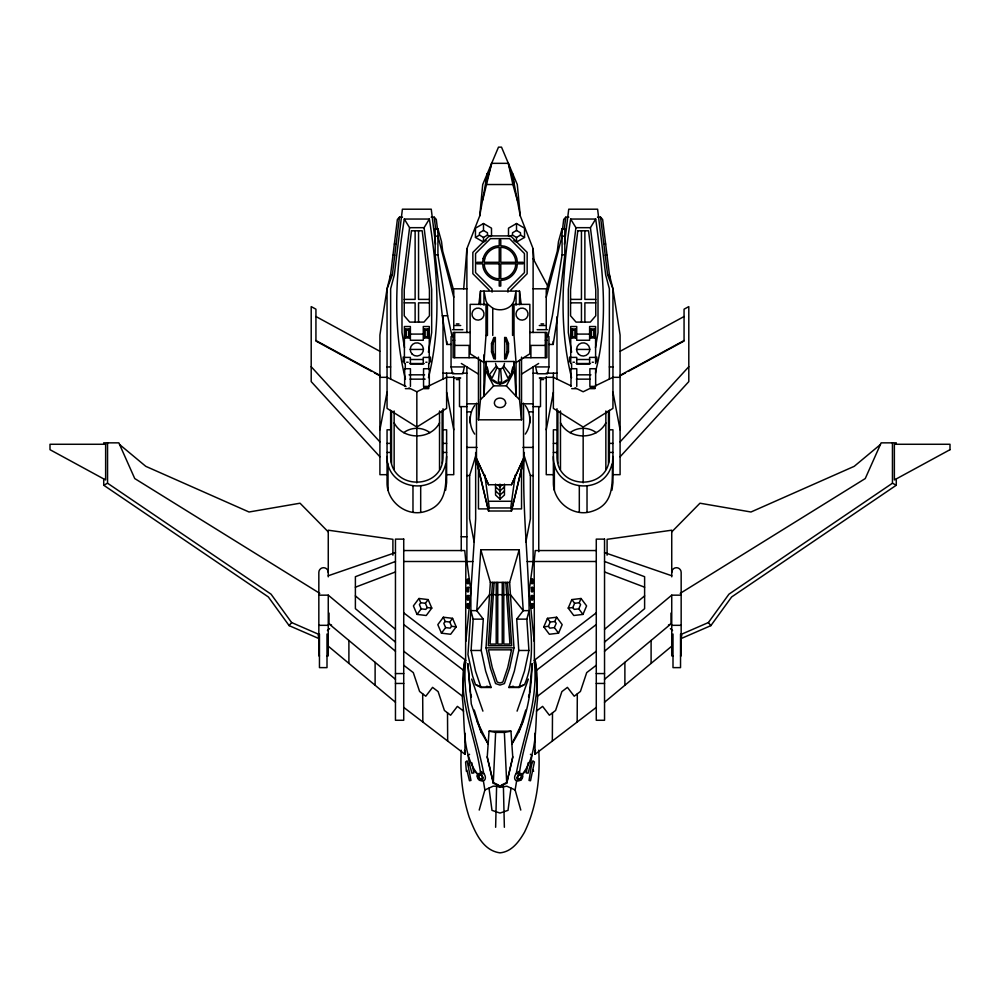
<?xml version="1.0" encoding="UTF-8"?>
<svg xmlns="http://www.w3.org/2000/svg" width="1000" height="1000" viewBox="0 0 1000 1000"><rect width="100%" height="100%" fill="white"/><g stroke="black" fill="none" stroke-linecap="round" stroke-linejoin="round"><path stroke-width="1.5" d="M500 381.712L500 384.038C489.588 382.788 486.125 370.425 485.988 361.488L514.012 361.488L516.038 396.225L519.513 399.525L521.538 419.8L478.462 419.8L478.462 357.125M596.275 707.4L534.987 754.325L535.087 733.188M552.337 741.05L552.487 712.85M577.163 722.038L577.312 693.838M495.637 827.275L496.6 786.2L493.125 786.2L484.875 789.975L479.212 810.062M518.525 780.537A4.775 3.312 -62 0 1 514.8 778.938A4.775 3.312 -62 0 1 516.275 773.475C523.138 736.6 538.413 701 534.4 662.75L535.337 661.338L537.638 697.962C534.637 723.112 538.775 753.875 521.987 774.75A4.775 3.312 -62 0 1 521.912 775.9M480.887 771.35L483.725 773.475C476.863 736.6 461.587 701 465.6 662.75L464.663 661.338C457.212 700.15 475.962 736.3 480.625 773.8L483.725 773.475A4.775 3.312 62 0 1 485.2 778.938A4.775 3.312 62 0 1 481.475 780.537M478.088 775.9A4.775 3.312 62 0 1 478.013 774.75C461.225 753.875 465.363 723.112 462.362 697.962L464.663 661.338M524.338 452.5C521.613 505.363 528.612 557.9 529.125 610.65C531.25 635.513 534.763 661.125 524.475 684.75L518.975 687.487L508.85 687.487L514.338 671.162L518.775 650.475L516.7 619.138L523.237 610.65L519.2 549.75L480.8 549.75L476.763 610.65L483.3 619.138L481.225 650.475L485.662 671.162L491.15 687.487L481.025 687.487L475.525 671.162L471.087 650.475L473.162 619.138L470.875 610.65L470.875 591.1L475.662 518.85L475.662 452.5M519.2 549.75L509.637 582.4L513.975 647.862L509.663 668L504.412 683.587L500 685.075L495.588 683.587L490.337 668L486.025 647.862L490.363 582.4L480.8 549.75M492.5 582.4L488.3 645.725L511.7 645.725L507.5 582.4M494.15 582.4L490.062 644.087L496.213 644.087L496.213 582.4M489.038 731.188L487.225 757.35L493.288 783.188L500 786.4L506.712 783.188L512.775 757.35L510.962 731.188L489.038 731.188L495.662 732.4L504.338 732.4L510.962 731.188M485.988 335.438L483.963 362.562L470.15 353.787L470.15 304.363L485.988 304.363L485.988 335.438L487.438 335.438L487.438 303.888L485.988 301.025L483.963 291.125L483.963 305.175M463.7 288.825L466.887 248.725L479.725 215.912L487.375 173.475M485.988 361.488L483.963 396.225L480.487 399.525L478.462 419.8M514.012 361.488C513.875 370.425 510.412 382.788 500 384.038M529.513 692.525L532.137 663.612C531.263 691.413 527.8 720.35 511.863 743.95L522.725 721.712M479.725 215.912L482.713 184.525L498.488 147.15L501.512 147.15L517.288 184.525L520.275 215.912L533.112 248.725L534.087 261.062M534.4 662.75L534.163 561.5L535.25 550.55L596.275 550.55M465.838 641.363L470.875 591.1L466.887 561.562L466.887 366.925M465.6 662.75L465.838 561.5L464.75 550.55L403.725 550.55M546.237 329.225L546.237 290.725L557.275 251.238L558.488 241.6L562.075 228.75L564.825 228.75L564.825 254.85L557.688 315.738L553.175 344.45L549.012 344.45M389.975 279.637L397.375 219.425L399.45 217.175L402.475 217.175M387.05 474.675L379.913 474.675L379.913 335.062L387.05 288.812L392.35 274.913L399.45 217.175M428.438 377.663C441.575 325.65 437.575 271.525 429.35 219.05L404.312 219.05C395.85 272.038 392.275 326.637 405.475 379.15M404.312 219.05L409.575 227.675L401.987 289.387L401.987 332.562L404.513 347.663M562.188 231.825L563.713 219.425L565.775 217.175L568.8 217.175M564.288 229.325L565.775 217.175M564.425 244.262L568.737 209.2L597.6 209.2L605.675 274.913L609.362 288.812L609.362 379.062M595.525 373.2L596.263 368.75C608.75 319.675 602.587 268.463 595.688 219.05L570.65 219.05C562.425 271.525 558.425 325.65 571.562 377.663M570.65 219.05L575.913 227.675L568.325 289.387L568.325 332.562L571.6 352.188M534.987 754.325L535.475 750.337M478.825 304.425L480.487 291.125L519.513 291.125L521.175 304.425M390.637 410.262L390.637 456.213C390.125 490.75 443.537 490.75 443.025 456.213L443.025 408.75M390.637 429.8L387.05 429.8L387.05 482.625C386.725 501.488 406.287 516.975 424.55 511.675C451.512 503.95 444.5 478.175 446.625 456.463M445.637 490.238L446.625 482.625L446.625 429.8L443.025 429.8M556.975 408.75L556.975 456.213C556.462 490.75 609.875 490.75 609.362 456.213L609.362 410.262M556.975 429.8L553.375 429.8L553.375 482.625C553.05 501.488 572.625 516.975 590.887 511.675C617.837 503.95 610.837 478.175 612.95 456.463M611.962 490.238L612.95 482.625L612.95 429.8L609.362 429.8M484.825 475.062L489.275 507.95L510.725 507.95L515.262 475.062M533.112 366.925L533.112 561.562L529.125 591.1L534.163 641.363M511 788.088L508.013 810.35L500 813.062L491.987 810.35L489 788.088M487.188 173.925L485.688 184.525L491.662 163.337L508.338 163.337L514.312 184.525L520.275 215.912M531.413 765.5L529.025 780.438L530.525 780.75L534.412 761.975L532.888 760.837L531.413 765.5L530.65 763.487L531.938 755.413L530.413 754.275M526.025 770.65L521.987 774.75M562.075 228.75L562.075 254.85L552.388 315.738L548.175 335.387M520.788 810.062L515.125 789.975L516.65 780.763M428.4 352.188L431.675 332.562L431.675 289.387L424.087 227.675L429.35 219.05M595.487 347.663L598.013 332.562L598.013 289.387L590.425 227.675L595.688 219.05M379.913 429.8L387.05 392.212M546.25 429.8L553.375 392.212M525.875 541.962L530.375 518.85L530.375 475.55L524.338 456.138M528.162 762.775L526.175 772.925L528.125 773.162L530.65 763.487M519.113 771.35L516.275 773.475L519.375 773.8C524.038 736.3 542.788 700.15 535.337 661.338M482.713 200.212L491.662 163.337M481.025 687.487L475.525 684.75L472.587 676.025L467.962 654.5L470.875 610.65L476.763 610.65L489.55 594.675L510.45 594.675L523.237 610.65L529.125 610.65L526.838 619.138L528.913 650.475L524.475 671.162L518.975 687.487M525.763 710.013L518.8 732.275M528.575 696.888L529.2 693.975M548.938 366.925L547.438 373.762L537.15 373.762L535.662 366.925L548.938 366.925L548.938 336.525L546.987 336.525M504.338 731.775L506.712 783.188L512.775 756.725M476.463 403.162L476.463 460.863L488.55 511L511.45 511L523.538 460.337M511.45 511L523.538 460.863L523.538 403.162M504.012 365.213L504.475 363.413M511.512 372.175L512.837 367.025M546.237 297.275L562.075 236.15L564.825 236.15M474.125 541.962L469.625 518.85L469.625 475.55L475.662 456.138M504.65 358.762L506.95 351.912L506.95 343.625L504.65 337.525L506.163 337.525L508.5 343.625L508.5 351.912L506.163 358.762L504.65 358.762L504.65 337.525M517.087 711.137L528.325 679.087M495.35 358.762L493.05 351.912L493.05 343.625L495.35 337.525L493.837 337.525L491.5 343.625L491.538 351.912L493.837 358.762L495.35 358.762L495.35 337.525M466.388 771.35L465.588 761.975L467.113 760.837L470.975 780.438L469.475 780.75L466.875 770.062M468.587 765.5L469.35 763.487L468.062 755.413L469.588 754.275M445.637 464.062C437.7 497.5 386.325 490.662 387.05 456.463M611.962 464.062C604.038 497.5 552.65 490.662 553.375 456.463M543.8 626.85L547.438 618.337L556.638 617.225L562.188 624.637L558.55 633.162L549.35 634.263L543.8 626.85L548.4 626.3L550.212 622.038L554.812 621.487L556.638 617.225M558.55 633.162L554.388 627.6L556.2 623.337L554.812 621.487M568.212 608.1L571.85 599.587L581.05 598.488L586.6 605.9L582.962 614.412L573.763 615.513L568.212 608.1L572.8 607.55L574.625 603.288L579.225 602.737L581.05 598.488M582.962 614.412L578.787 608.85L580.612 604.6L579.225 602.737M476.463 458.762L488.55 484.725L511.45 484.725L523.538 458.45M511.45 484.725L523.538 458.762M512.562 335.438L512.562 303.888L514.012 301.025L516.038 291.125L516.038 305.175M483.963 354.812L483.963 396.225L493.638 385.85L506.362 385.85L514.012 371.525M474.7 405.487C468.713 413.675 468.713 425.913 474.7 434.1M525.3 434.1C531.287 425.913 531.287 413.675 525.3 405.487M896.275 478.925L896.275 485.238L731.637 596.962L710.863 625.638L681.175 638.538L681.938 634.05L708.388 622.55L728.938 594.188L892.45 483.212L892.45 442.85M418.95 598.488L413.4 605.9L417.038 614.412L426.238 615.513L431.788 608.1L428.15 599.587L418.95 598.488L420.775 602.737L425.375 603.288L427.2 607.55L431.788 608.1M420.775 602.737L419.387 604.6L421.213 608.85L417.038 614.412M425.375 603.288L428.15 599.587M427.2 607.55L425.8 609.4L421.213 608.85M443.363 617.225L437.812 624.637L441.45 633.162L450.65 634.263L456.2 626.85L452.562 618.337L443.363 617.225L445.188 621.487L449.787 622.038L452.562 618.337M445.188 621.487L443.8 623.337L445.613 627.6L441.45 633.162M456.2 626.85L451.6 626.3L450.213 628.15L445.613 627.6M439.525 422.9C430.475 440.225 403.188 440.225 394.15 422.9M605.85 422.9C596.812 440.225 569.525 440.225 560.475 422.9M291.613 622.55L318.062 634.05L318.825 638.538L289.137 625.638L291.613 622.55L271.062 594.188L107.55 483.212L107.55 442.85M620.087 441.887L688.8 366.712M620.087 456.8L688.8 381.613L688.8 306.613L684.062 309.188L684.062 341.05L628.263 371.4M671.737 531.888L699.963 503.212L750.975 512L854.212 466.337L880.4 444.538M409.625 337.962L408.575 336.912L408.575 330L409.625 328.95L405.213 328.95L405.213 337.962L409.625 337.962L409.625 328.95M405.213 337.962L406.262 336.912L406.262 330L405.213 328.95M428.5 337.962L427.45 336.912L427.45 330L428.5 328.95L424.087 328.95L424.087 337.962L428.5 337.962L428.5 328.95M424.087 337.962L425.138 336.912L425.138 330L424.087 328.95M510.662 290.2L527.15 273.712L527.15 252.4L510.662 235.912L489.338 235.912L472.85 252.4L472.85 273.712L489.338 290.2M575.962 337.962L574.913 336.912L574.913 330L575.962 328.95L571.538 328.95L571.538 337.962L575.962 337.962L575.962 328.95M571.538 337.962L572.587 336.912L572.587 330L571.538 328.95M594.837 337.962L593.787 336.912L593.787 330L594.837 328.95L590.425 328.95L590.425 337.962L594.837 337.962L594.837 328.95M590.425 337.962L591.462 336.912L591.462 330L590.425 328.95M478.013 774.75L478.3 773.787A3.85 2.675 62 0 1 480.45 773.7L480.625 773.8M327.438 630.588L329.6 628.612M502.225 484.8L500 486.838L497.775 484.8M504.45 486.838L500 490.925L495.55 486.838M504.45 490.925L500 495.025L495.55 490.925M495.55 484.113L495.55 495.025L500 499.113L504.45 495.025L504.45 484.113M604.538 629.325L644.613 595.887M604.538 642.087L644.613 608.65L644.613 576.712L604.538 561.462M604.538 651.237L671.737 595.163L681.162 595.163M604.538 679.312L670.588 624.2M604.538 702.237L671.737 646.175M534.163 660.413L596.275 612.85M536.25 670.5L596.275 624.538M537.65 696.125L596.275 651.237M536.425 711.1L542.612 706.375L549.388 715.225L555.588 710.462L561.875 691.612L567.425 687.362L574.212 696.213L580.413 691.462L586.7 672.613L596.275 665.275M501.2 368.688L502.312 367.938M503.438 382.15L506.637 380.012M516.038 362.562L529.85 353.787L529.85 304.363L514.012 304.363L514.012 335.438L516.038 362.562L516.038 396.225L506.362 385.85M392.35 274.913L390.55 274.913L387.05 288.812L387.05 408.375L416.838 427.05L446.625 408.375L446.625 373.175M521.538 374.113L538.663 363.475M680.238 593.35L865.25 478.562L881.162 442.85L896.275 442.85L896.275 444.275M519.375 773.8L519.55 773.7A3.85 2.675 -62 0 1 521.7 773.787L522.175 774.262M491.5 235.875L491.5 228.162L483.488 223.525L475.462 228.162L475.462 237.425L483.488 242.05L486.15 240.512M483.488 223.525L483.488 230.475L479.475 232.787L479.475 235.113L483.488 237.425L487.488 235.113L490.163 236.65M475.462 237.425L479.475 235.113M513.85 240.512L516.512 242.05L524.538 237.425L524.538 228.162L516.512 223.525L508.5 228.162L508.5 235.875M516.512 223.525L516.512 230.475L512.513 232.787L512.513 235.113L516.512 237.425L520.525 235.113L524.538 237.425M509.837 236.65L512.513 235.113M620.087 351.312L684.062 316.525M620.087 375.337L684.062 340.538M620.087 375.838L625.538 372.887M103.725 478.925L103.725 485.238L107.55 483.212M403.738 432.65C411.375 426.887 422.287 426.887 429.938 432.65M570.062 432.65C577.712 426.887 588.625 426.887 596.263 432.65M523.138 684.987L518.575 687.25L510.788 687.25L513.488 686.5M408.975 387.95L416.838 391.763L424.963 387.825M429.012 385.85L446.625 377.325L453.75 377.325M591.287 387.825L583.162 391.763L575.037 387.825M595.35 385.85L612.95 377.325L620.087 377.325M501.337 785.125L506.712 782.55M668.438 625.075L670.987 623.95L670.987 613.075M395.462 561.462L355.387 576.712L355.387 608.65L395.462 642.087M355.387 587.2L395.462 571.95M328.263 575.75L395.462 552.6M515.125 789.975L506.875 786.2L500 787.35L496.6 786.2M508.85 687.487L513.025 686.312M578.787 608.85L574.2 609.4L572.8 607.55M554.388 627.6L549.788 628.15L548.4 626.3M487.125 184.525L512.875 184.525L517.288 200.212M431.2 217.175L434.225 217.175L436.287 219.425L437.812 231.825M597.525 217.175L600.55 217.175L602.625 219.425L610.025 279.637M409.575 227.675L424.087 227.675M575.913 227.675L590.425 227.675M453.762 329.225L453.762 290.725L442.725 251.238L441.512 241.6L437.925 228.75L435.175 228.75L435.175 254.85L442.312 315.738L446.825 344.45L450.988 344.45M435.175 236.15L437.925 236.15L453.762 297.275M394.35 244.037L396.138 244.037M603.862 244.037L605.65 244.037M435.175 254.85L437.925 254.85L447.612 315.738L451.825 335.387M562.075 254.85L564.825 254.85M392.975 255.238L394.762 255.238M605.237 255.238L607.025 255.238M600.55 217.175L607.65 274.913L609.45 274.913L612.95 288.812L620.087 335.062L620.087 474.675L612.95 474.675M452.85 288.812L466.887 288.812M533.112 288.812L547.737 288.812M404.237 299.387L415.125 299.387L415.125 230.787M429.438 299.387L418.55 299.387L418.55 230.787M570.562 299.387L581.45 299.387L581.45 230.787M595.763 299.387L584.875 299.387L584.875 230.787M404.237 302.85L415.125 302.85L415.125 322.1M429.438 302.85L418.55 302.85L418.55 322.1M570.562 302.85L581.45 302.85L581.45 322.1M595.763 302.85L584.875 302.85L584.875 322.1M442.312 315.738L447.612 315.738M456.4 323.9L459 323.9M541 323.9L543.6 323.9M454.7 325.5L460.712 325.5M539.288 325.5L545.3 325.5M452.562 329.688L462.85 329.688M537.15 329.688L547.438 329.688M406.262 330L408.575 330M425.138 330L427.45 330M572.587 330L574.913 330M591.462 330L593.787 330M470.15 332.438L453.125 332.438L453.125 357.7L476.312 357.7M529.85 332.438L546.875 332.438L546.875 357.7L523.688 357.7M410.387 334.087L423.275 334.087M576.725 334.087L589.612 334.087M453.013 336.525L451.062 336.525L451.062 366.925L452.562 373.762L462.85 373.762L464.338 366.925L451.062 366.925M406.262 336.912L408.575 336.912M425.138 336.912L427.45 336.912M572.587 336.912L574.913 336.912M591.462 336.912L593.787 336.912M453.125 340.238L454.688 340.238M545.312 340.238L546.875 340.238M491.5 343.625L493.05 343.625M506.95 343.625L508.5 343.625M454.688 345.412L469.1 345.412L469.1 357.7M545.312 345.412L530.9 345.412L530.9 357.7M410.225 349.438L423.45 349.438M576.55 349.438L589.775 349.438M491.5 351.912L493.05 351.912M506.95 351.912L508.5 351.912M404.4 357.4L410.387 357.4L410.387 363.925L423.275 363.925L423.275 357.4L429.275 357.4M570.725 357.4L576.725 357.4L576.725 363.925L589.612 363.925L589.612 357.4L595.6 357.4M410.387 359.5L423.275 359.5M576.725 359.5L589.612 359.5M406.65 362.238L408.137 362.238M425.838 362.238L427.013 362.238M572.987 362.238L574.475 362.238M592.175 362.238L593.35 362.238M409.825 363.537L424.162 363.537M576.163 363.537L590.5 363.537M387.05 366.95L390.637 366.95M609.362 366.95L612.95 366.95M443.025 373.175L453.75 373.175M462.413 373.175L466.887 373.175M533.112 373.175L537.587 373.175M546.25 373.175L556.975 373.175M409.062 374.825L424.613 374.825M576.95 374.825L590.938 374.825M379.913 377.325L387.05 377.325L406 386.512M546.25 377.325L553.375 377.325L570.988 385.85M454.7 377.962L460.712 377.962M539.288 377.962L545.3 377.962M410.012 379.15L425.163 379.15M576.35 379.15L589.987 379.15M456.4 379.562L459 379.562M541 379.562L543.6 379.562M423.85 387.837L429 387.837M590.188 387.837L595.337 387.837M405.363 388.65L409.738 388.65M424.237 388.65L428.625 388.65M571.7 388.65L576.075 388.65M590.575 388.65L594.95 388.65M466.887 403.812L477.013 403.812M522.987 403.812L533.112 403.812M466.887 406.625L459.5 406.625L459.5 377.738M533.112 406.625L540.5 406.625L540.5 377.738M466.887 411.838L471.225 411.838M528.775 411.838L533.112 411.838M387.05 443.387L390.637 443.387M443.025 443.387L446.625 443.387M553.375 443.387L556.975 443.387M609.362 443.387L612.95 443.387M466.887 447.413L477.013 447.413M522.987 447.413L533.112 447.413M387.05 452.438L390.637 452.438M443.025 452.438L446.625 452.438M553.375 452.438L556.975 452.438M609.362 452.438L612.95 452.438M446.625 474.675L453.75 474.675L453.75 376.863M553.375 474.675L546.25 474.675L546.25 376.863M466.887 475.55L469.625 475.55M530.375 475.55L533.112 475.55M488.375 501.275L511.763 501.275M489.225 508.9L478.462 508.9L478.462 464.038M510.775 508.9L521.538 508.9L521.538 464.038M461.238 536.775L466.887 536.775M403.725 561.5L465.838 561.5M534.163 561.5L596.275 561.5M466.887 561.562L472.825 561.562M527.175 561.562L533.112 561.562M490.363 582.4L509.637 582.4M318.837 595.163L328.263 595.163L395.462 651.237M473.162 619.138L483.3 619.138M516.7 619.138L526.838 619.138M318.837 625.325L328.263 625.325M671.737 625.325L681.162 625.325M486.025 647.862L513.975 647.862M471.087 650.475L481.225 650.475M518.775 650.475L528.913 650.475M319.462 655.875L318.837 655.875L318.837 572.413A4.713 4.713 0 0 1 323.55 567.7A4.713 4.713 0 0 1 328.263 572.413M327 655.875L328.263 655.875L328.263 595.163M673 655.875L671.737 655.875L671.737 595.163M680.537 655.875L681.162 655.875L681.162 572.413A4.713 4.713 0 0 0 676.45 567.7A4.713 4.713 0 0 0 671.737 572.413M395.462 673.562L403.725 673.562M596.275 673.562L604.538 673.562M395.462 683.45L403.725 683.45M596.275 683.45L604.538 683.45M486.975 686.312L491.15 687.487M486.512 686.5L489.212 687.25L481.425 687.25L476.863 684.987M604.538 552.6L671.737 575.75M604.538 571.95L644.613 587.2M331.562 625.075L329.012 623.95L329.012 613.075M487.225 756.725L493.288 782.55L498.663 785.125M892.45 483.212L896.275 485.238M315.938 316.525L379.913 351.312M315.938 340.538L379.913 375.337M371.737 371.4L315.938 341.05L315.938 309.188L311.2 306.613L311.2 381.613L379.913 456.8M374.462 372.887L379.913 375.838M516.512 230.475L520.525 232.787L520.525 235.113M483.488 230.475L487.488 232.787L487.488 235.113M319.762 593.35L134.75 478.562L118.837 442.85L103.725 442.85L103.725 444.275M461.337 363.475L478.462 374.113M512.562 303.888A14.5 11.825 0 0 1 492.75 308.212L487.438 303.888M497.688 367.938L498.8 368.688M493.363 380.012L496.562 382.15M103.725 485.238L268.363 596.962L289.137 625.638M403.725 612.85L465.838 660.413M403.725 624.538L463.75 670.5M403.725 651.237L462.35 696.125M403.725 665.275L413.3 672.613L419.588 691.462L425.788 696.213L432.575 687.362L438.125 691.612L444.412 710.462L450.613 715.225L457.388 706.375L463.575 711.1M403.725 707.4L465.012 754.325L464.913 733.188M355.387 595.887L395.462 629.325M119.6 444.538L145.787 466.337L249.025 512L300.038 503.212L328.263 531.888M329.412 624.2L395.462 679.312M328.263 646.175L395.462 702.237M670.4 628.612L672.562 630.588M473.975 770.65L477.825 774.262M311.2 366.712L379.913 441.887M708.388 622.55L710.863 625.638M571.85 599.587L574.625 603.288M547.438 618.337L550.212 622.038M477.275 721.712L481.2 732.275L488.137 743.95L477.275 721.712L471.287 703.938L467.863 663.612L470.487 692.525M485.988 371.525L493.638 385.85M533.112 258.562L547.737 286.062M476.463 458.45L488.65 484.725M449.787 622.038L451.6 626.3M607.65 274.913L612.95 288.812L612.95 408.375L583.162 427.05L553.375 408.375L553.375 373.175M533.125 770.062L533.612 771.35M471.675 679.087L482.912 711.137M481.2 732.275L474.237 710.013M495.525 363.413L495.988 365.213M487.163 367.025L488.488 372.175M476.463 460.337L488.587 511M508.338 163.337L512.875 184.525M470.8 693.975L471.425 696.888M469.35 763.487L471.875 773.162L473.825 772.925L471.838 762.775M612.95 392.212L620.087 429.8M446.625 392.212L453.75 429.8M483.35 780.763L484.875 789.975M512.812 173.925L514.312 184.525M434.225 217.175L435.712 229.325M435.575 244.262L431.262 209.2L402.4 209.2L394.325 274.913L390.637 288.812L390.637 379.062M464.525 750.337L465.012 754.325M505.85 582.4L509.938 644.087L503.787 644.087L503.787 582.4M503.4 786.2L504.363 827.275M447.512 712.85L447.663 741.05M422.688 693.838L422.837 722.038M680.537 634.025L680.537 667.625L673 667.625L673 634.025M671.737 576.838L671.737 530.2L607.1 539.325L607.1 555.188M651.1 640.462L651.1 663.388M624.888 662.337L624.888 685.275M608.475 410.688L608.475 463.113M605.85 410.988L605.85 469.538M596.8 357.05L596.8 361.938M595.6 363.537L595.6 326.525L589.612 326.525L589.612 340.262L576.725 340.262L576.725 326.525L570.725 326.525L570.725 363.537M587.025 486.012L587.025 512.188M583.162 428.387L583.162 482.85M579.312 486.012L579.312 512.188M576.775 386.4L576.775 368.725L571 368.725L571 386.4M571.613 363.537L571.613 368.725M569.538 357.05L569.538 361.938M560.475 410.988L560.475 469.538M557.863 410.688L557.863 463.113M556.975 316.825L556.975 379.062M554.362 464.062L554.362 490.238M553.175 341.4L553.175 344.45M545.312 332.438L545.312 357.7M538.763 406.887L538.763 551.725M538.763 750.2C540.3 778.125 536.763 806.75 524.525 832.15C519.087 841.587 511.775 851.775 500 852.85C482.388 850.512 474.837 831.625 469.162 817.087C462.1 795.5 460.037 772.812 461.238 750.2M533.112 248.725L533.112 332.562M532.075 579.3L532.075 583.55M532.075 587.438L532.075 591.675M532.075 595.562L532.075 599.812M532.075 603.7L532.075 607.938M529.8 416.55L529.8 423.038M521.538 357.125L521.538 419.8M519.513 291.125L519.513 304.65M519.513 360.363L519.513 399.525M516.512 237.425L516.512 242.05M507.938 292.125L507.938 289.075L524.438 272.587L524.438 253.525L509.538 238.625L490.462 238.625L475.562 253.525L475.562 272.587L492.062 289.075L492.062 292.125M502.25 582.4L502.25 644.087L497.75 644.087L497.75 582.4M500 484.113L500 499.113M500 785.775L500 786.4M495.662 731.775L493.288 783.188L493.288 782.55M492.75 308.212L492.75 335.438M483.488 237.425L483.488 242.05M480.487 291.125L480.487 304.65M480.487 360.363L480.487 399.525M470.2 416.55L470.2 423.038M467.925 579.3L467.925 583.55M467.925 587.438L467.925 591.675M467.925 595.562L467.925 599.812M467.925 603.7L467.925 607.938M466.887 248.725L466.887 332.562M461.238 407.15L461.238 550.737M454.688 332.438L454.688 357.7M446.825 341.4L446.825 344.45M443.025 316.825L443.025 379.062M442.137 410.688L442.137 463.113M439.525 410.988L439.525 469.538M437.925 228.75L437.925 254.85M430.462 357.05L430.462 361.938M429.275 363.537L429.275 326.525L423.275 326.525L423.275 340.262L410.387 340.262L410.387 326.525L404.4 326.525L404.4 363.537M428.7 363.537L428.7 368.725M420.688 486.012L420.688 512.188M416.838 391.763L416.838 427.05M416.838 428.387L416.838 482.85M412.975 486.012L412.975 512.188M410.438 386.4L410.438 368.725L404.663 368.725L404.663 386.4M405.288 363.537L405.288 368.725M403.2 357.05L403.2 361.938M394.15 410.988L394.15 469.538M392.9 555.188L392.9 539.325L328.263 530.2L328.263 576.838M391.525 410.688L391.525 463.113M388.038 464.062L388.038 490.238M375.112 662.337L375.112 685.275M348.9 640.462L348.9 663.388M327 634.025L327 667.625L319.462 667.625L319.462 634.025M480.538 779.987A4.775 3.312 62 0 1 478.938 778.188M521.062 778.188A4.775 3.312 -62 0 1 519.462 779.987M499.4 368.825L498.275 382.512L500 382.875L501.725 382.512L500.6 368.825L499.4 368.825M505.662 403.188C505.075 409.05 494.925 409.05 494.338 403.188C494.438 396.388 505.562 396.388 505.662 403.188M411.475 230.787L404.237 289.65L404.237 315.8L409.688 322.1L423.975 322.1L429.438 315.8L429.438 289.65L422.188 230.787L411.475 230.787M577.812 230.787L570.562 289.65L570.562 315.8L576.025 322.1L590.312 322.1L595.763 315.8L595.763 289.65L588.525 230.787L577.812 230.787M483.137 258.538L482.65 262.288L477 262.288L477 263.825L482.65 263.825L483.137 267.575A17.45 17.45 0 0 0 495.487 279.913L499.225 280.413L499.225 286.05L500.775 286.05L500.775 280.413L504.513 279.913A17.45 17.45 0 0 0 516.862 267.575L517.35 263.825L523 263.825L523 262.288L517.35 262.288L516.862 258.538A17.45 17.45 0 0 0 504.513 246.2L500.775 245.7L500.775 240.062L499.225 240.062L499.225 245.7L495.487 246.2A17.45 17.45 0 0 0 483.137 258.538M484.637 258.938L484.2 262.288L499.225 262.288L499.225 247.25L495.887 247.688A15.9 15.9 0 0 0 484.637 258.938M515.8 263.825L515.363 267.175A15.9 15.9 0 0 1 504.113 278.425L500.775 278.863L500.775 263.825L515.8 263.825M511.538 649.837L507.762 667.475L502.85 682.038L500 683L497.15 682.038L492.238 667.475L488.462 649.837L511.538 649.837M497.2 367.35L491.975 378.312L489.55 374.4L496.362 365.975L497.2 367.35M503.638 365.975L502.8 367.35L508.025 378.312L510.45 374.4L503.638 365.975M950 449.688L894.362 479.963L894.362 444.275L950 444.275L950 449.688M515.8 262.288L500.775 262.288L500.775 247.25L504.113 247.688A15.9 15.9 0 0 1 515.363 258.938L515.8 262.288M499.225 263.825L484.2 263.825L484.637 267.175A15.9 15.9 0 0 0 495.887 278.425L499.225 278.863L499.225 263.825M429.312 368.725L423.55 368.725L423.55 386.4L429.312 386.4L429.312 368.725M595.65 368.725L589.875 368.725L589.875 386.4L595.65 386.4L595.65 368.725M105.638 444.275L50 444.275L50 449.688L105.638 479.963L105.638 444.275M403.725 539.125L395.462 539.125L395.462 720.275L403.725 720.275L403.725 539.125M604.538 539.125L596.275 539.125L596.275 720.275L604.538 720.275L604.538 539.125M468.688 579.3L467.275 579.3L467.275 583.55L468.688 583.55L468.688 579.3M532.725 579.3L531.312 579.3L531.312 583.55L532.725 583.55L532.725 579.3M468.688 587.438L467.275 587.438L467.275 591.675L468.688 591.675L468.688 587.438M532.725 587.438L531.312 587.438L531.312 591.675L532.725 591.675L532.725 587.438M468.688 595.562L467.275 595.562L467.275 599.812L468.688 599.812L468.688 595.562M532.725 595.562L531.312 595.562L531.312 599.812L532.725 599.812L532.725 595.562M468.688 603.7L467.275 603.7L467.275 607.938L468.688 607.938L468.688 603.7M532.725 603.7L531.312 603.7L531.312 607.938L532.725 607.938L532.725 603.7M517.737 318.363A6.037 6.037 0 0 0 527.837 315.663A6.037 6.037 0 0 0 520.45 308.275A6.037 6.037 0 0 0 517.737 318.363M520.825 780.037A3.713 2.575 -62 0 0 521.838 774.013A3.713 2.575 -62 0 0 517.112 777.525A3.713 2.575 -62 0 0 520.825 780.037M520.688 779.575A3.1 2.15 -62 0 0 521.525 774.538A3.1 2.15 -62 0 0 517.575 777.475A3.1 2.15 -62 0 0 520.688 779.575M519.925 778.725A2.413 1.675 -62 0 0 520.588 774.812A2.413 1.675 -62 0 0 517.525 777.1A2.413 1.675 -62 0 0 519.925 778.725M477.212 775.962A3.713 2.575 62 0 0 481.362 780.638A3.713 2.575 62 0 0 481.65 774.975A3.713 2.575 62 0 0 477.212 775.962M477.675 776.162A3.1 2.15 62 0 0 481.15 780.075A3.1 2.15 62 0 0 481.388 775.337A3.1 2.15 62 0 0 477.675 776.162M478.8 776.087A2.413 1.675 62 0 0 481.488 779.125A2.413 1.675 62 0 0 481.675 775.438A2.413 1.675 62 0 0 478.8 776.087M473.725 318.363A6.037 6.037 0 0 0 483.825 315.663A6.037 6.037 0 0 0 476.438 308.275A6.037 6.037 0 0 0 473.725 318.363M578.488 354.113A6.612 6.612 0 0 0 589.55 351.15A6.612 6.612 0 0 0 581.45 343.05A6.612 6.612 0 0 0 578.488 354.113M412.163 354.113A6.612 6.612 0 0 0 423.225 351.15A6.612 6.612 0 0 0 415.125 343.05A6.612 6.612 0 0 0 412.163 354.113"/></g></svg>
